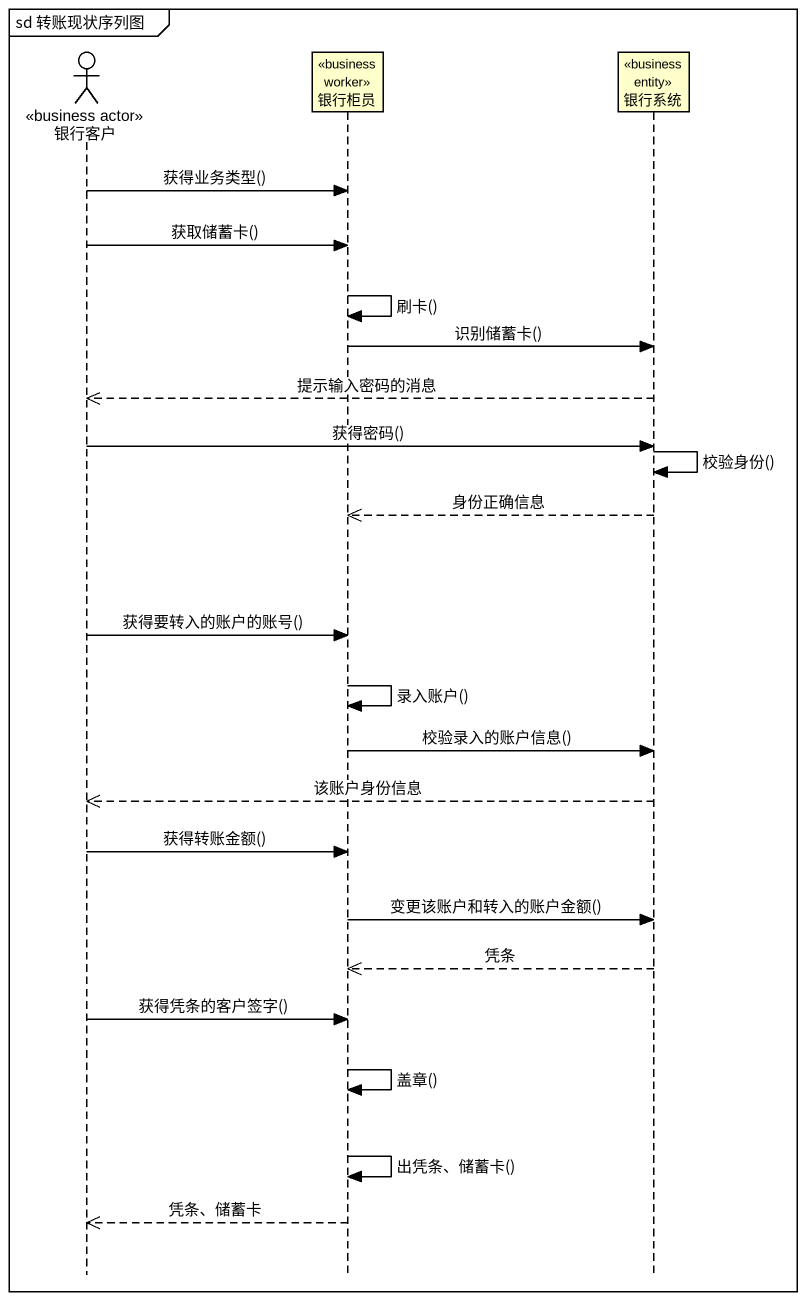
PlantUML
@startuml
mainframe sd 转账现状序列图
hide footbox
actor 银行客户 <<business actor>>
participant 银行柜员 <<business worker>>
participant 银行系统 <<business entity>>

银行客户 -> 银行柜员 : 获得业务类型()
银行客户 -> 银行柜员 : 获取储蓄卡()
银行柜员 -> 银行柜员 : 刷卡()
银行柜员 -> 银行系统 : 识别储蓄卡()
银行系统 -->> 银行客户 : 提示输入密码的消息
银行客户 -> 银行系统 : 获得密码()
银行系统 -> 银行系统 : 校验身份()
银行系统 -->> 银行柜员 : 身份正确信息
银行客户 -> 银行柜员 : 获得要转入的账户的账号()
银行柜员 -> 银行柜员 : 录入账户()
银行柜员 -> 银行系统 : 校验录入的账户信息()
银行系统 -->> 银行客户 : 该账户身份信息
银行客户 -> 银行柜员 : 获得转账金额()
银行柜员 -> 银行系统 : 变更该账户和转入的账户金额()
银行系统 -->> 银行柜员 : 凭条
银行客户 -> 银行柜员 : 获得凭条的客户签字()
银行柜员 -> 银行柜员 : 盖章()
银行柜员 -> 银行柜员 : 出凭条、储蓄卡()
银行柜员 -->> 银行客户 : 凭条、储蓄卡
@enduml
